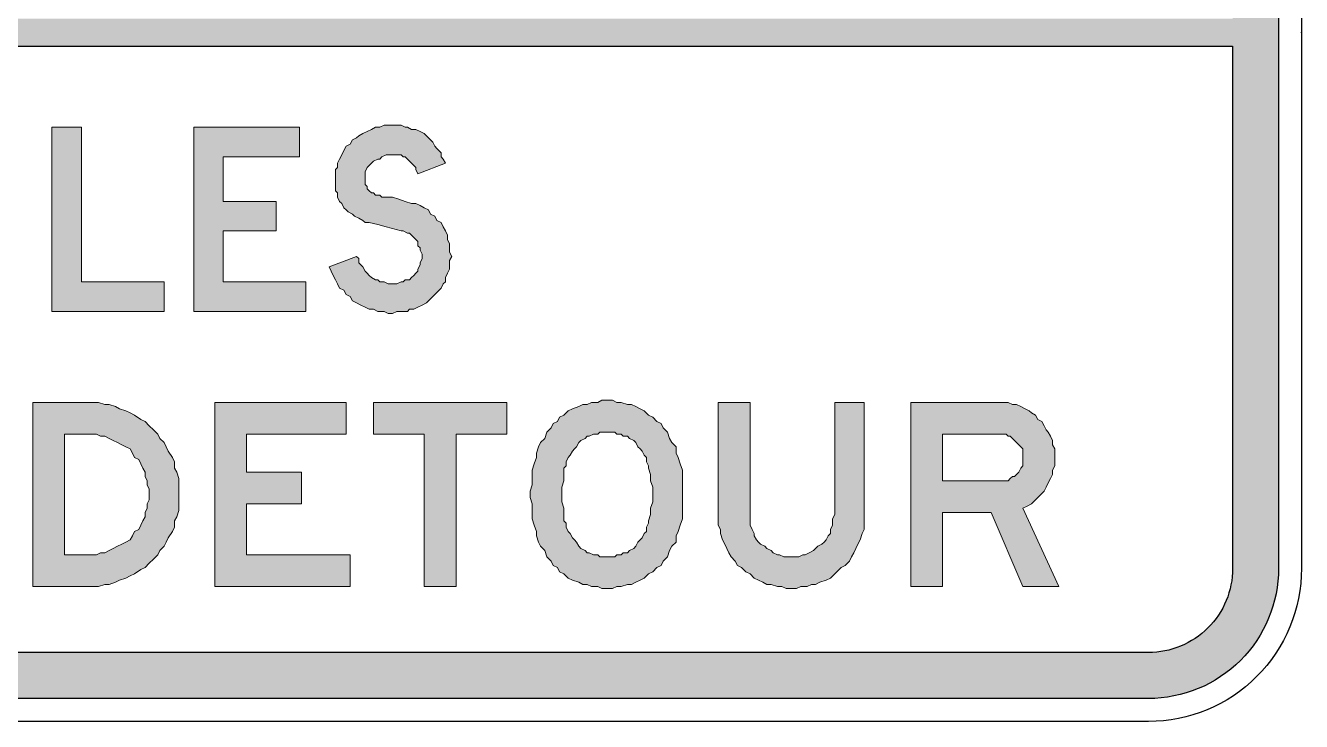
# Model space of a CAD drawing. Extents: x 77 to 267, y 119 to 217.
# Drawn here: x 184.1 to 267.5, y 126.3 to 171.7 of the extents above; entities that cross this region are included whole.
import ezdxf

# ---------------------------------------------------------------- set-up
doc = ezdxf.new("R2010")
doc.units = 0
doc.header["$LTSCALE"] = 12
doc.header["$MEASUREMENT"] = 0
doc.header["$PDSIZE"] = 4
doc.layers.get('0').update_dxf_attribs({"linetype": 'CONTINUOUS'})
for name, color, linetype in [('L25', 1, 'CONTINUOUS'), ('L35', 3, 'CONTINUOUS'), ('T25', 1, 'CONTINUOUS')]:
    doc.layers.add(name, color=color, linetype=linetype)

msp = doc.modelspace()

# ---------------------------------------------------------------- hatches: boundary and pattern name
at = {"layer": 'L25'}
h = msp.add_hatch(color=256, dxfattribs=at)
edge = h.paths.add_edge_path(flags=16)
edge.add_line((262.956, 170.395), (262.956, 136.295))
edge.add_arc((257.456, 136.295), 5.5, 270, 360, ccw=False)
edge.add_line((257.456, 130.795), (87.456, 130.795))
edge.add_arc((87.456, 136.295), 5.5, 180, 270, ccw=False)
edge.add_line((81.956, 136.295), (81.956, 170.395))
edge.add_line((81.956, 170.395), (262.956, 170.395))
edge = h.paths.add_edge_path(flags=16)
edge.add_line((81.956, 172.195), (81.956, 206.895))
edge.add_arc((87.456, 206.895), 5.5, 90, 180, ccw=False)
edge.add_line((87.456, 212.395), (257.456, 212.395))
edge.add_arc((257.456, 206.895), 5.5, 0, 90, ccw=False)
edge.add_line((262.956, 206.895), (262.956, 172.195))
edge.add_line((262.956, 172.195), (81.956, 172.195))
edge = h.paths.add_edge_path()
edge.add_line((78.956, 136.295), (78.956, 206.895))
edge.add_arc((87.456, 206.895), 8.5, 90, 180, ccw=False)
edge.add_line((87.456, 215.395), (257.456, 215.395))
edge.add_arc((257.456, 206.895), 8.5, 0, 90, ccw=False)
edge.add_line((265.956, 206.895), (265.956, 136.295))
edge.add_arc((257.456, 136.295), 8.5, -90, 0, ccw=False)
edge.add_line((257.456, 127.795), (87.456, 127.795))
edge.add_arc((87.456, 136.295), 8.5, 180, 270, ccw=False)
h = msp.add_hatch(color=256, dxfattribs=at)
h.paths.add_polyline_path([(93.767, 165.1), (95.702, 165.1), (95.702, 155.01), (101.093, 155.01), (101.093, 153.075), (93.767, 153.075)])
h.paths.add_polyline_path([(112.841, 165.1), (114.914, 165.1), (118.922, 157.083), (118.922, 165.1), (120.857, 165.1), (120.857, 153.075), (118.784, 153.075), (114.776, 161.091), (114.776, 153.075), (112.841, 153.075)])
h.paths.add_polyline_path([(140.069, 165.1), (142.142, 165.1), (144.63, 157.36), (146.979, 165.1), (149.052, 165.1), (145.321, 153.075), (143.8, 153.075)])
h.paths.add_polyline_path([(151.264, 165.1), (158.174, 165.1), (158.174, 163.165), (153.061, 163.165), (153.061, 160.262), (156.654, 160.262), (156.654, 158.327), (153.061, 158.327), (153.061, 155.01), (158.589, 155.01), (158.589, 153.075), (151.264, 153.075)])
h.paths.add_polyline_path([(160.801, 165.1), (162.597, 165.1), (162.597, 160.262), (166.882, 160.262), (166.882, 165.1), (168.817, 165.1), (168.817, 153.075), (166.882, 153.075), (166.882, 158.327), (162.597, 158.327), (162.597, 153.075), (160.801, 153.075)])
h.paths.add_polyline_path([(171.581, 165.1), (173.516, 165.1), (173.516, 153.075), (171.581, 153.075)])
h.paths.add_polyline_path([(185.817, 165.1), (187.752, 165.1), (187.752, 155.01), (193.142, 155.01), (193.142, 153.075), (185.817, 153.075)])
h.paths.add_polyline_path([(195.077, 165.1), (201.988, 165.1), (201.988, 163.165), (197.012, 163.165), (197.012, 160.262), (200.468, 160.262), (200.468, 158.327), (197.012, 158.327), (197.012, 155.01), (202.403, 155.01), (202.403, 153.075), (195.077, 153.075)])
h.paths.add_polyline_path([(106.483, 163.303), (106.345, 163.303), (106.068, 163.303), (105.93, 163.165), (105.654, 163.165), (105.515, 163.026), (105.377, 162.888), (105.101, 162.75), (104.963, 162.612), (104.824, 162.473), (104.824, 162.197), (104.686, 162.059), (104.548, 161.921), (104.41, 161.368), (104.41, 160.953), (104.272, 160.538), (104.272, 159.986), (104.272, 159.571), (104.272, 159.156), (104.272, 158.604), (104.272, 158.189), (104.272, 157.774), (104.41, 157.221), (104.41, 156.807), (104.548, 156.392), (104.686, 156.116), (104.824, 155.977), (104.824, 155.839), (104.963, 155.563), (105.101, 155.425), (105.377, 155.286), (105.515, 155.148), (105.654, 155.148), (105.93, 155.01), (106.068, 155.01), (106.345, 154.872), (106.483, 154.872), (106.759, 154.872), (106.898, 155.01), (107.174, 155.01), (107.312, 155.148), (107.589, 155.148), (107.727, 155.286), (107.865, 155.425), (108.003, 155.563), (108.141, 155.839), (108.28, 155.977), (108.418, 156.116), (108.418, 156.392), (108.556, 156.807), (108.694, 157.221), (108.694, 157.774), (108.833, 158.189), (108.833, 158.604), (108.833, 159.156), (108.833, 159.571), (108.833, 159.986), (108.694, 160.538), (108.694, 160.953), (108.556, 161.368), (108.418, 161.921), (108.418, 162.059), (108.28, 162.197), (108.141, 162.473), (108.003, 162.612), (107.865, 162.75), (107.727, 162.888), (107.589, 163.026), (107.312, 163.165), (107.174, 163.165), (106.898, 163.303), (106.759, 163.303)], flags=16)
h.paths.add_polyline_path([(106.483, 165.238), (106.206, 165.238), (105.93, 165.238), (105.654, 165.1), (105.377, 165.1), (105.101, 164.961), (104.824, 164.823), (104.548, 164.685), (104.272, 164.547), (104.133, 164.408), (103.857, 164.27), (103.58, 163.994), (103.442, 163.717), (103.304, 163.579), (103.166, 163.303), (103.028, 163.026), (102.889, 162.75), (102.751, 162.473), (102.613, 162.197), (102.613, 161.782), (102.475, 161.23), (102.337, 160.677), (102.337, 160.124), (102.337, 159.571), (102.337, 159.156), (102.337, 158.604), (102.337, 158.051), (102.337, 157.498), (102.475, 157.083), (102.613, 156.53), (102.613, 155.977), (102.751, 155.701), (102.889, 155.425), (103.028, 155.148), (103.166, 154.872), (103.304, 154.734), (103.442, 154.457), (103.58, 154.181), (103.857, 154.042), (104.133, 153.766), (104.272, 153.628), (104.548, 153.49), (104.824, 153.351), (105.101, 153.213), (105.377, 153.213), (105.654, 153.075), (105.93, 153.075), (106.206, 152.937), (106.483, 152.937), (106.759, 152.937), (107.036, 153.075), (107.45, 153.075), (107.727, 153.213), (108.003, 153.213), (108.141, 153.351), (108.418, 153.49), (108.694, 153.628), (108.971, 153.766), (109.109, 154.042), (109.385, 154.181), (109.524, 154.457), (109.8, 154.734), (109.938, 154.872), (110.076, 155.148), (110.215, 155.425), (110.215, 155.701), (110.353, 155.977), (110.491, 156.53), (110.629, 157.083), (110.629, 157.498), (110.768, 158.051), (110.768, 158.604), (110.768, 159.156), (110.768, 159.571), (110.768, 160.124), (110.629, 160.677), (110.629, 161.23), (110.491, 161.782), (110.353, 162.197), (110.215, 162.473), (110.215, 162.75), (110.076, 163.026), (109.938, 163.303), (109.8, 163.579), (109.524, 163.717), (109.385, 163.994), (109.109, 164.27), (108.971, 164.408), (108.694, 164.547), (108.418, 164.685), (108.141, 164.823), (108.003, 164.961), (107.727, 165.1), (107.45, 165.1), (107.036, 165.238), (106.759, 165.238)])
h.paths.add_polyline_path([(127.215, 165.238), (126.938, 165.238), (126.524, 165.238), (126.247, 165.1), (125.971, 165.1), (125.694, 164.961), (125.418, 164.823), (125.142, 164.685), (124.865, 164.547), (124.727, 164.408), (124.451, 164.132), (124.174, 163.856), (124.036, 163.717), (123.898, 163.441), (123.621, 163.165), (123.483, 162.888), (123.345, 162.612), (123.345, 162.335), (123.207, 161.921), (123.207, 161.368), (123.068, 160.815), (123.068, 160.262), (122.93, 159.709), (122.93, 159.156), (122.93, 158.465), (123.068, 157.912), (123.068, 157.36), (123.207, 156.807), (123.207, 156.254), (123.345, 155.977), (123.345, 155.563), (123.483, 155.286), (123.621, 155.01), (123.898, 154.734), (124.036, 154.595), (124.174, 154.319), (124.451, 154.042), (124.727, 153.904), (124.865, 153.628), (125.142, 153.49), (125.418, 153.351), (125.694, 153.213), (125.971, 153.213), (126.247, 153.075), (126.524, 153.075), (126.938, 152.937), (127.215, 152.937), (127.491, 152.937), (127.768, 153.075), (128.044, 153.075), (128.321, 153.213), (128.735, 153.213), (129.012, 153.351), (129.288, 153.49), (129.426, 153.628), (129.703, 153.904), (129.979, 154.042), (130.117, 154.319), (130.394, 154.457), (130.532, 154.734), (130.67, 155.01), (130.808, 155.286), (130.947, 155.563), (131.085, 155.839), (131.223, 156.116), (131.223, 156.392), (131.223, 156.669), (131.223, 159.156), (127.215, 159.156), (127.215, 157.221), (129.288, 157.221), (129.288, 156.945), (129.288, 156.669), (129.288, 156.53), (129.15, 156.254), (129.012, 156.116), (128.873, 155.839), (128.735, 155.701), (128.597, 155.563), (128.459, 155.425), (128.321, 155.286), (128.044, 155.148), (127.906, 155.01), (127.629, 155.01), (127.491, 154.872), (127.215, 154.872), (126.938, 154.872), (126.8, 155.01), (126.524, 155.01), (126.247, 155.148), (126.109, 155.286), (125.971, 155.425), (125.694, 155.563), (125.556, 155.701), (125.556, 155.839), (125.418, 155.977), (125.28, 156.254), (125.28, 156.392), (125.142, 156.53), (125.003, 157.083), (125.003, 157.636), (124.865, 158.051), (124.865, 158.604), (124.865, 159.156), (124.865, 159.571), (124.865, 160.124), (125.003, 160.677), (125.003, 161.091), (125.142, 161.644), (125.28, 161.782), (125.28, 162.059), (125.418, 162.197), (125.556, 162.335), (125.556, 162.612), (125.694, 162.75), (125.971, 162.888), (126.109, 163.026), (126.247, 163.165), (126.524, 163.165), (126.8, 163.303), (126.938, 163.303), (127.215, 163.303), (127.491, 163.303), (127.629, 163.303), (127.906, 163.165), (128.044, 163.165), (128.321, 163.026), (128.459, 162.888), (128.597, 162.75), (128.735, 162.612), (128.873, 162.473), (128.873, 162.335), (129.012, 162.059), (130.808, 162.888), (130.67, 163.026), (130.532, 163.303), (130.394, 163.579), (130.256, 163.717), (130.117, 163.994), (129.979, 164.132), (129.703, 164.408), (129.426, 164.547), (129.288, 164.685), (129.012, 164.823), (128.735, 164.961), (128.321, 165.1), (128.044, 165.1), (127.768, 165.238), (127.491, 165.238)])
h.paths.add_polyline_path([(179.736, 165.238), (179.459, 165.238), (179.183, 165.238), (178.906, 165.1), (178.63, 165.1), (178.354, 164.961), (178.077, 164.823), (177.801, 164.685), (177.524, 164.547), (177.248, 164.408), (176.971, 164.132), (176.833, 163.856), (176.557, 163.717), (176.419, 163.441), (176.28, 163.165), (176.142, 162.888), (176.004, 162.612), (175.866, 162.335), (175.866, 161.921), (175.727, 161.368), (175.589, 160.815), (175.589, 160.262), (175.589, 159.709), (175.589, 159.156), (175.589, 158.465), (175.589, 157.912), (175.589, 157.36), (175.727, 156.807), (175.866, 156.254), (175.866, 155.977), (176.004, 155.563), (176.142, 155.286), (176.28, 155.01), (176.419, 154.734), (176.557, 154.595), (176.833, 154.319), (176.971, 154.042), (177.248, 153.904), (177.524, 153.628), (177.801, 153.49), (178.077, 153.351), (178.354, 153.213), (178.63, 153.213), (178.906, 153.075), (179.183, 153.075), (179.459, 152.937), (179.736, 152.937), (180.012, 152.937), (180.427, 153.075), (180.703, 153.075), (180.98, 153.213), (181.256, 153.213), (181.532, 153.351), (181.809, 153.49), (182.085, 153.628), (182.362, 153.904), (182.5, 154.042), (182.776, 154.319), (182.915, 154.457), (183.053, 154.734), (183.191, 154.872), (183.329, 155.148), (183.467, 155.425), (183.467, 155.563), (183.606, 155.839), (181.671, 156.392), (181.671, 156.116), (181.532, 155.977), (181.394, 155.839), (181.394, 155.701), (181.256, 155.563), (180.98, 155.425), (180.841, 155.286), (180.703, 155.148), (180.427, 155.01), (180.289, 155.01), (180.012, 154.872), (179.736, 154.872), (179.597, 154.872), (179.321, 155.01), (179.045, 155.01), (178.906, 155.148), (178.63, 155.286), (178.492, 155.425), (178.354, 155.563), (178.215, 155.701), (178.077, 155.839), (177.939, 155.977), (177.801, 156.254), (177.801, 156.392), (177.801, 156.53), (177.662, 157.083), (177.524, 157.636), (177.524, 158.051), (177.386, 158.604), (177.386, 159.156), (177.386, 159.571), (177.524, 160.124), (177.524, 160.677), (177.662, 161.091), (177.801, 161.644), (177.801, 161.782), (177.801, 162.059), (177.939, 162.197), (178.077, 162.335), (178.215, 162.612), (178.354, 162.75), (178.492, 162.888), (178.63, 163.026), (178.906, 163.165), (179.045, 163.165), (179.321, 163.303), (179.597, 163.303), (179.736, 163.303), (180.012, 163.303), (180.289, 163.303), (180.427, 163.165), (180.703, 163.165), (180.841, 163.026), (180.98, 162.888), (181.256, 162.75), (181.394, 162.612), (181.532, 162.335), (181.532, 162.197), (181.671, 161.921), (183.467, 162.888), (183.329, 163.165), (183.191, 163.441), (182.915, 163.717), (182.776, 163.856), (182.5, 164.132), (182.362, 164.408), (182.085, 164.547), (181.809, 164.685), (181.532, 164.823), (181.256, 164.961), (180.98, 165.1), (180.703, 165.1), (180.427, 165.238), (180.012, 165.238)])
h.paths.add_polyline_path([(209.728, 162.059), (211.525, 162.75), (211.386, 163.026), (211.248, 163.165), (211.248, 163.441), (210.972, 163.717), (210.834, 163.856), (210.695, 164.132), (210.557, 164.27), (210.281, 164.547), (210.142, 164.685), (209.866, 164.823), (209.59, 164.961), (209.313, 164.961), (209.037, 165.1), (208.899, 165.1), (208.622, 165.238), (208.346, 165.238), (208.069, 165.238), (207.793, 165.238), (207.516, 165.238), (207.24, 165.1), (206.964, 165.1), (206.687, 164.961), (206.411, 164.823), (206.134, 164.685), (205.858, 164.547), (205.72, 164.408), (205.443, 164.27), (205.305, 163.994), (205.029, 163.856), (204.89, 163.579), (204.752, 163.303), (204.614, 163.026), (204.476, 162.75), (204.476, 162.473), (204.338, 162.335), (204.338, 161.921), (204.338, 161.782), (204.338, 161.506), (204.338, 161.23), (204.338, 160.953), (204.476, 160.815), (204.476, 160.538), (204.614, 160.262), (204.752, 160.124), (204.89, 159.847), (205.029, 159.709), (205.167, 159.571), (205.443, 159.433), (205.581, 159.295), (205.858, 159.156), (206.134, 159.018), (206.273, 158.88), (206.549, 158.88), (207.102, 158.742), (207.655, 158.604), (208.622, 158.327), (208.76, 158.327), (209.037, 158.189), (209.175, 158.189), (209.313, 158.051), (209.451, 157.912), (209.59, 157.774), (209.728, 157.636), (209.728, 157.36), (209.866, 157.221), (209.866, 157.083), (210.004, 156.807), (210.004, 156.669), (210.004, 156.53), (209.866, 156.254), (209.866, 156.116), (209.728, 155.839), (209.728, 155.701), (209.59, 155.563), (209.451, 155.425), (209.313, 155.286), (209.175, 155.148), (208.899, 155.148), (208.76, 155.01), (208.622, 155.01), (208.346, 154.872), (208.207, 154.872), (207.931, 154.872), (207.793, 154.872), (207.516, 155.01), (207.24, 155.01), (207.102, 155.148), (206.964, 155.148), (206.687, 155.286), (206.549, 155.425), (206.411, 155.563), (206.273, 155.701), (206.134, 155.977), (205.996, 156.116), (205.858, 156.254), (205.858, 156.53), (205.72, 156.669), (203.923, 155.977), (204.061, 155.701), (204.199, 155.425), (204.338, 155.148), (204.476, 154.872), (204.614, 154.595), (204.89, 154.457), (205.029, 154.181), (205.305, 154.042), (205.443, 153.766), (205.72, 153.628), (205.996, 153.49), (206.273, 153.351), (206.549, 153.213), (206.825, 153.213), (207.102, 153.075), (207.516, 153.075), (207.793, 152.937), (208.069, 152.937), (208.346, 153.075), (208.622, 153.075), (209.037, 153.075), (209.175, 153.213), (209.451, 153.213), (209.728, 153.351), (210.004, 153.49), (210.281, 153.628), (210.419, 153.766), (210.695, 154.042), (210.834, 154.181), (210.972, 154.319), (211.248, 154.595), (211.386, 154.872), (211.525, 155.01), (211.525, 155.286), (211.663, 155.563), (211.801, 155.839), (211.801, 156.116), (211.801, 156.392), (211.939, 156.669), (211.801, 156.945), (211.801, 157.221), (211.801, 157.498), (211.663, 157.774), (211.663, 158.051), (211.525, 158.327), (211.386, 158.604), (211.248, 158.88), (210.972, 159.018), (210.834, 159.295), (210.557, 159.433), (210.419, 159.709), (210.142, 159.847), (209.866, 159.986), (209.59, 160.124), (209.313, 160.124), (208.899, 160.262), (208.484, 160.4), (208.069, 160.538), (207.655, 160.538), (207.378, 160.538), (207.24, 160.677), (206.964, 160.677), (206.825, 160.815), (206.687, 160.815), (206.549, 160.953), (206.411, 161.091), (206.411, 161.23), (206.273, 161.368), (206.273, 161.506), (206.273, 161.644), (206.273, 161.782), (206.273, 161.921), (206.273, 162.059), (206.273, 162.197), (206.411, 162.473), (206.549, 162.612), (206.687, 162.75), (206.825, 162.888), (207.102, 163.026), (207.24, 163.026), (207.378, 163.165), (207.655, 163.303), (207.793, 163.303), (208.069, 163.303), (208.207, 163.303), (208.346, 163.303), (208.622, 163.303), (208.76, 163.165), (208.899, 163.165), (209.037, 163.026), (209.175, 162.888), (209.313, 162.75), (209.451, 162.612), (209.59, 162.473), (209.59, 162.335)])
h = msp.add_hatch(color=256, dxfattribs=at)
h.paths.add_polyline_path([(196.459, 147.132), (205.029, 147.132), (205.029, 145.059), (198.533, 145.059), (198.533, 142.571), (202.126, 142.571), (202.126, 140.498), (198.533, 140.498), (198.533, 137.181), (205.305, 137.181), (205.305, 135.107), (196.459, 135.107)])
h.paths.add_polyline_path([(206.825, 147.132), (215.533, 147.132), (215.533, 145.059), (212.216, 145.059), (212.216, 135.107), (210.142, 135.107), (210.142, 145.059), (206.825, 145.059)])
h.paths.add_polyline_path([(188.167, 137.181), (186.646, 137.181), (186.646, 145.059), (188.167, 145.059), (188.443, 145.059), (188.719, 145.059), (188.996, 144.92), (189.272, 144.92), (189.549, 144.782), (189.825, 144.644), (190.102, 144.506), (190.378, 144.368), (190.654, 144.229), (190.931, 144.091), (191.069, 143.815), (191.207, 143.538), (191.484, 143.4), (191.622, 143.124), (191.76, 142.847), (191.898, 142.571), (191.898, 142.294), (192.037, 142.018), (192.037, 141.742), (192.175, 141.465), (192.175, 141.05), (192.175, 140.774), (192.037, 140.498), (192.037, 140.221), (191.898, 139.945), (191.898, 139.668), (191.76, 139.392), (191.622, 139.116), (191.484, 138.839), (191.207, 138.701), (191.069, 138.424), (190.931, 138.148), (190.654, 138.01), (190.378, 137.872), (190.102, 137.733), (189.825, 137.595), (189.549, 137.457), (189.272, 137.319), (188.996, 137.319), (188.719, 137.181), (188.443, 137.181)], flags=16)
h.paths.add_polyline_path([(188.167, 135.107), (184.573, 135.107), (184.573, 147.132), (188.167, 147.132), (188.581, 147.132), (188.858, 147.132), (189.272, 146.994), (189.549, 146.994), (189.963, 146.855), (190.24, 146.717), (190.654, 146.579), (190.931, 146.441), (191.207, 146.303), (191.622, 146.026), (191.898, 145.888), (192.175, 145.612), (192.451, 145.335), (192.728, 145.059), (192.866, 144.782), (193.142, 144.506), (193.281, 144.229), (193.419, 143.953), (193.695, 143.538), (193.833, 143.262), (193.833, 142.847), (193.972, 142.571), (194.11, 142.156), (194.11, 141.88), (194.11, 141.465), (194.11, 141.05), (194.11, 140.774), (194.11, 140.359), (194.11, 140.083), (193.972, 139.668), (193.833, 139.392), (193.833, 138.977), (193.695, 138.701), (193.419, 138.286), (193.281, 138.01), (193.142, 137.733), (192.866, 137.457), (192.728, 137.181), (192.451, 136.904), (192.175, 136.628), (191.898, 136.351), (191.622, 136.213), (191.207, 135.937), (190.931, 135.798), (190.654, 135.66), (190.24, 135.522), (189.963, 135.384), (189.549, 135.246), (189.272, 135.246), (188.858, 135.107), (188.581, 135.107)])
h.paths.add_polyline_path([(222.029, 145.197), (221.891, 145.197), (221.614, 145.197), (221.476, 145.059), (221.199, 145.059), (220.923, 144.92), (220.785, 144.92), (220.647, 144.782), (220.37, 144.644), (220.232, 144.506), (220.094, 144.229), (219.956, 144.091), (219.817, 143.953), (219.679, 143.677), (219.541, 143.538), (219.403, 143.262), (219.403, 142.985), (219.265, 142.847), (219.265, 142.433), (219.265, 142.018), (219.126, 141.603), (219.126, 141.05), (219.126, 140.636), (219.265, 140.221), (219.265, 139.807), (219.265, 139.392), (219.403, 139.254), (219.403, 138.977), (219.541, 138.701), (219.679, 138.563), (219.817, 138.286), (219.956, 138.148), (220.094, 138.01), (220.232, 137.733), (220.37, 137.595), (220.647, 137.457), (220.785, 137.319), (220.923, 137.319), (221.199, 137.181), (221.476, 137.181), (221.614, 137.042), (221.891, 137.042), (222.029, 137.042), (222.305, 137.042), (222.582, 137.042), (222.72, 137.181), (222.996, 137.181), (223.134, 137.319), (223.411, 137.319), (223.549, 137.457), (223.826, 137.595), (223.964, 137.733), (224.102, 138.01), (224.24, 138.148), (224.378, 138.286), (224.517, 138.563), (224.655, 138.701), (224.655, 138.977), (224.793, 139.254), (224.793, 139.392), (224.931, 139.807), (224.931, 140.221), (225.069, 140.636), (225.069, 141.05), (225.069, 141.603), (224.931, 142.018), (224.931, 142.433), (224.793, 142.847), (224.793, 142.985), (224.655, 143.262), (224.655, 143.538), (224.517, 143.677), (224.378, 143.953), (224.24, 144.091), (224.102, 144.229), (223.964, 144.506), (223.826, 144.644), (223.549, 144.782), (223.411, 144.92), (223.134, 144.92), (222.996, 145.059), (222.72, 145.059), (222.582, 145.197), (222.305, 145.197)], flags=16)
h.paths.add_polyline_path([(222.029, 147.27), (221.752, 147.27), (221.476, 147.132), (221.061, 147.132), (220.785, 146.994), (220.508, 146.994), (220.232, 146.855), (219.817, 146.717), (219.541, 146.579), (219.265, 146.303), (218.988, 146.164), (218.85, 145.888), (218.573, 145.75), (218.435, 145.473), (218.159, 145.197), (218.021, 144.782), (217.744, 144.506), (217.606, 144.229), (217.468, 143.815), (217.468, 143.538), (217.33, 143.124), (217.191, 142.709), (217.191, 142.156), (217.191, 141.742), (217.053, 141.327), (217.053, 140.912), (217.191, 140.498), (217.191, 140.083), (217.191, 139.53), (217.33, 139.116), (217.468, 138.701), (217.468, 138.424), (217.606, 138.01), (217.744, 137.733), (218.021, 137.457), (218.159, 137.042), (218.435, 136.766), (218.573, 136.489), (218.85, 136.351), (218.988, 136.075), (219.265, 135.937), (219.541, 135.66), (219.817, 135.522), (220.232, 135.384), (220.508, 135.246), (220.785, 135.246), (221.061, 135.107), (221.476, 135.107), (221.752, 134.969), (222.029, 134.969), (222.443, 134.969), (222.72, 135.107), (222.996, 135.107), (223.411, 135.246), (223.687, 135.246), (223.964, 135.384), (224.24, 135.522), (224.517, 135.66), (224.793, 135.937), (225.069, 136.075), (225.346, 136.351), (225.622, 136.489), (225.761, 136.766), (226.037, 137.042), (226.175, 137.457), (226.313, 137.733), (226.59, 138.01), (226.59, 138.424), (226.728, 138.701), (226.866, 139.116), (227.004, 139.53), (227.004, 140.083), (227.004, 140.498), (227.004, 140.912), (227.004, 141.327), (227.004, 141.742), (227.004, 142.156), (227.004, 142.709), (226.866, 143.124), (226.728, 143.538), (226.59, 143.815), (226.59, 144.229), (226.313, 144.506), (226.175, 144.782), (226.037, 145.197), (225.761, 145.473), (225.622, 145.75), (225.346, 145.888), (225.069, 146.164), (224.793, 146.303), (224.517, 146.579), (224.24, 146.717), (223.964, 146.855), (223.687, 146.994), (223.411, 146.994), (222.996, 147.132), (222.72, 147.132), (222.443, 147.27)])
h.paths.add_polyline_path([(231.427, 139.807), (231.427, 147.132), (229.354, 147.132), (229.354, 139.807), (229.354, 139.53), (229.354, 139.116), (229.492, 138.839), (229.492, 138.563), (229.63, 138.148), (229.769, 137.872), (229.907, 137.595), (230.045, 137.319), (230.183, 137.042), (230.46, 136.766), (230.598, 136.489), (230.874, 136.351), (231.151, 136.075), (231.427, 135.937), (231.704, 135.66), (231.98, 135.522), (232.257, 135.384), (232.533, 135.246), (232.809, 135.246), (233.224, 135.107), (233.5, 135.107), (233.777, 134.969), (234.191, 134.969), (234.468, 134.969), (234.744, 135.107), (235.159, 135.107), (235.435, 135.246), (235.712, 135.246), (235.988, 135.384), (236.403, 135.522), (236.679, 135.66), (236.956, 135.937), (237.094, 136.075), (237.37, 136.351), (237.647, 136.489), (237.923, 136.766), (238.061, 137.042), (238.2, 137.319), (238.338, 137.595), (238.476, 137.872), (238.614, 138.148), (238.752, 138.563), (238.891, 138.839), (238.891, 139.116), (238.891, 139.53), (238.891, 139.807), (238.891, 147.132), (236.956, 147.132), (236.956, 139.807), (236.818, 139.53), (236.818, 139.254), (236.818, 139.116), (236.679, 138.839), (236.679, 138.563), (236.541, 138.424), (236.403, 138.148), (236.265, 138.01), (236.126, 137.872), (235.85, 137.733), (235.712, 137.595), (235.574, 137.457), (235.297, 137.319), (235.021, 137.181), (234.883, 137.181), (234.606, 137.042), (234.33, 137.042), (234.191, 137.042), (233.915, 137.042), (233.639, 137.042), (233.362, 137.181), (233.224, 137.181), (232.948, 137.319), (232.809, 137.457), (232.533, 137.595), (232.395, 137.733), (232.118, 137.872), (231.98, 138.01), (231.842, 138.148), (231.704, 138.424), (231.704, 138.563), (231.565, 138.839), (231.427, 139.116), (231.427, 139.254), (231.427, 139.53)])
h.paths.add_polyline_path([(247.736, 142.018), (244.005, 142.018), (244.005, 145.059), (247.736, 145.059), (247.875, 145.059), (248.151, 145.059), (248.289, 144.92), (248.427, 144.92), (248.566, 144.782), (248.704, 144.644), (248.842, 144.506), (248.98, 144.368), (249.118, 144.229), (249.257, 144.091), (249.257, 143.953), (249.257, 143.677), (249.257, 143.538), (249.257, 143.262), (249.257, 143.124), (249.257, 142.985), (249.118, 142.847), (248.98, 142.571), (248.842, 142.433), (248.704, 142.294), (248.566, 142.294), (248.427, 142.156), (248.289, 142.018), (248.151, 142.018), (247.875, 142.018)], flags=16)
h.paths.add_polyline_path([(249.257, 140.221), (251.606, 135.107), (249.257, 135.107), (247.183, 139.945), (244.005, 139.945), (244.005, 135.107), (241.931, 135.107), (241.931, 147.132), (247.736, 147.132), (248.013, 147.132), (248.289, 147.132), (248.566, 146.994), (248.842, 146.994), (249.118, 146.855), (249.395, 146.717), (249.671, 146.579), (249.81, 146.441), (250.086, 146.303), (250.224, 146.026), (250.501, 145.888), (250.639, 145.612), (250.777, 145.335), (250.915, 145.197), (251.053, 144.92), (251.192, 144.644), (251.192, 144.368), (251.33, 144.091), (251.33, 143.815), (251.33, 143.538), (251.33, 143.262), (251.33, 142.985), (251.192, 142.709), (251.192, 142.433), (251.053, 142.156), (250.915, 141.88), (250.777, 141.603), (250.639, 141.327), (250.501, 141.189), (250.224, 140.912), (250.086, 140.774), (249.81, 140.498), (249.533, 140.359)])

# ---------------------------------------------------------------- linework, layer by layer
at = {"color": 3, "lineweight": 0}
for points in [[(185.817, 165.1), (187.752, 165.1), (187.752, 155.01), (193.142, 155.01), (193.142, 153.075), (185.817, 153.075), (185.817, 165.1), (185.817, 165.1)], [(195.077, 165.1), (201.988, 165.1), (201.988, 163.165), (197.012, 163.165), (197.012, 160.262), (200.468, 160.262), (200.468, 158.327), (197.012, 158.327), (197.012, 155.01), (202.403, 155.01), (202.403, 153.075), (195.077, 153.075), (195.077, 165.1), (195.077, 165.1)], [(208.069, 165.238), (207.793, 165.238), (207.516, 165.238), (207.24, 165.1), (206.964, 165.1), (206.687, 164.961), (206.411, 164.823), (206.134, 164.685), (205.858, 164.547), (205.72, 164.408), (205.443, 164.27), (205.305, 163.994), (205.029, 163.856), (204.89, 163.579), (204.752, 163.303), (204.614, 163.026), (204.476, 162.75), (204.476, 162.473), (204.338, 162.335), (204.338, 161.921), (204.338, 161.782), (204.338, 161.506), (204.338, 161.23), (204.338, 160.953), (204.476, 160.815), (204.476, 160.538), (204.614, 160.262), (204.752, 160.124), (204.89, 159.847), (205.029, 159.709), (205.167, 159.571), (205.443, 159.433), (205.581, 159.295), (205.858, 159.156), (206.134, 159.018), (206.273, 158.88), (206.549, 158.88)], [(209.728, 162.059), (211.525, 162.75), (211.386, 163.026), (211.248, 163.165), (211.248, 163.441), (210.972, 163.717), (210.834, 163.856), (210.695, 164.132), (210.557, 164.27), (210.281, 164.547), (210.142, 164.685), (209.866, 164.823), (209.59, 164.961), (209.313, 164.961), (209.037, 165.1), (208.899, 165.1), (208.622, 165.238), (208.346, 165.238), (208.069, 165.238)], [(208.069, 163.303), (207.793, 163.303), (207.655, 163.303), (207.378, 163.165), (207.24, 163.026), (207.102, 163.026), (206.825, 162.888), (206.687, 162.75), (206.549, 162.612), (206.411, 162.473), (206.273, 162.197)], [(209.728, 162.059), (209.59, 162.335), (209.59, 162.473), (209.451, 162.612), (209.313, 162.75), (209.175, 162.888), (209.037, 163.026), (208.899, 163.165), (208.76, 163.165), (208.622, 163.303), (208.346, 163.303), (208.207, 163.303), (208.069, 163.303)], [(206.273, 162.197), (206.273, 162.059), (206.273, 161.921), (206.273, 161.782), (206.273, 161.644), (206.273, 161.506), (206.273, 161.368), (206.411, 161.23), (206.411, 161.091), (206.549, 160.953), (206.687, 160.815), (206.825, 160.815)], [(205.72, 156.669), (203.923, 155.977), (204.061, 155.701), (204.199, 155.425), (204.338, 155.148), (204.476, 154.872), (204.614, 154.595), (204.89, 154.457), (205.029, 154.181), (205.305, 154.042), (205.443, 153.766), (205.72, 153.628), (205.996, 153.49), (206.273, 153.351), (206.549, 153.213), (206.825, 153.213), (207.102, 153.075), (207.516, 153.075), (207.793, 152.937), (208.069, 152.937), (208.346, 153.075), (208.622, 153.075), (209.037, 153.075), (209.175, 153.213), (209.451, 153.213), (209.728, 153.351), (210.004, 153.49), (210.281, 153.628), (210.419, 153.766), (210.695, 154.042), (210.834, 154.181), (210.972, 154.319), (211.248, 154.595), (211.386, 154.872), (211.525, 155.01), (211.525, 155.286), (211.663, 155.563), (211.801, 155.839), (211.801, 156.116), (211.801, 156.392), (211.939, 156.669), (211.801, 156.945), (211.801, 157.221), (211.801, 157.498), (211.663, 157.774), (211.663, 158.051), (211.525, 158.327), (211.386, 158.604), (211.248, 158.88), (210.972, 159.018), (210.834, 159.295), (210.557, 159.433), (210.419, 159.709), (210.142, 159.847), (209.866, 159.986), (209.59, 160.124), (209.313, 160.124), (208.899, 160.262), (208.484, 160.4), (208.069, 160.538), (207.655, 160.538)], [(206.825, 160.815), (206.964, 160.677), (207.24, 160.677), (207.378, 160.538), (207.655, 160.538)], [(207.655, 158.604), (207.102, 158.742), (206.549, 158.88)], [(207.655, 158.604), (208.622, 158.327)], [(210.004, 156.53), (210.004, 156.669), (210.004, 156.807), (209.866, 157.083), (209.866, 157.221), (209.728, 157.36), (209.728, 157.636), (209.59, 157.774), (209.451, 157.912), (209.313, 158.051), (209.175, 158.189), (209.037, 158.189), (208.76, 158.327), (208.622, 158.327)], [(205.72, 156.669), (205.858, 156.53), (205.858, 156.254), (205.996, 156.116), (206.134, 155.977), (206.273, 155.701), (206.411, 155.563), (206.549, 155.425), (206.687, 155.286), (206.964, 155.148), (207.102, 155.148), (207.24, 155.01), (207.516, 155.01), (207.793, 154.872), (207.931, 154.872), (208.207, 154.872), (208.346, 154.872)], [(208.346, 154.872), (208.622, 155.01), (208.76, 155.01), (208.899, 155.148), (209.175, 155.148), (209.313, 155.286), (209.451, 155.425), (209.59, 155.563), (209.728, 155.701), (209.728, 155.839), (209.866, 156.116), (209.866, 156.254), (210.004, 156.53)], [(188.167, 135.107), (184.573, 135.107), (184.573, 147.132)], [(184.573, 147.132), (188.167, 147.132)], [(194.11, 141.05), (194.11, 141.465), (194.11, 141.88), (194.11, 142.156), (193.972, 142.571), (193.833, 142.847), (193.833, 143.262), (193.695, 143.538), (193.419, 143.953), (193.281, 144.229), (193.142, 144.506), (192.866, 144.782), (192.728, 145.059), (192.451, 145.335), (192.175, 145.612), (191.898, 145.888), (191.622, 146.026), (191.207, 146.303), (190.931, 146.441), (190.654, 146.579), (190.24, 146.717), (189.963, 146.855), (189.549, 146.994), (189.272, 146.994), (188.858, 147.132), (188.581, 147.132), (188.167, 147.132)], [(196.459, 147.132), (205.029, 147.132), (205.029, 145.059), (198.533, 145.059), (198.533, 142.571), (202.126, 142.571), (202.126, 140.498), (198.533, 140.498), (198.533, 137.181), (205.305, 137.181), (205.305, 135.107), (196.459, 135.107), (196.459, 147.132), (196.459, 147.132)], [(206.825, 147.132), (215.533, 147.132), (215.533, 145.059), (212.216, 145.059), (212.216, 135.107), (210.142, 135.107), (210.142, 145.059), (206.825, 145.059), (206.825, 147.132), (206.825, 147.132)], [(222.029, 147.27), (221.752, 147.27), (221.476, 147.132), (221.061, 147.132), (220.785, 146.994), (220.508, 146.994), (220.232, 146.855), (219.817, 146.717), (219.541, 146.579), (219.265, 146.303), (218.988, 146.164), (218.85, 145.888), (218.573, 145.75), (218.435, 145.473)], [(225.761, 145.473), (225.622, 145.75), (225.346, 145.888), (225.069, 146.164), (224.793, 146.303), (224.517, 146.579), (224.24, 146.717), (223.964, 146.855), (223.687, 146.994), (223.411, 146.994), (222.996, 147.132), (222.72, 147.132), (222.443, 147.27), (222.029, 147.27)], [(229.354, 147.132), (229.354, 139.807), (229.354, 139.53), (229.354, 139.116), (229.492, 138.839), (229.492, 138.563), (229.63, 138.148), (229.769, 137.872), (229.907, 137.595), (230.045, 137.319), (230.183, 137.042), (230.46, 136.766), (230.598, 136.489), (230.874, 136.351), (231.151, 136.075), (231.427, 135.937), (231.704, 135.66), (231.98, 135.522), (232.257, 135.384), (232.533, 135.246), (232.809, 135.246), (233.224, 135.107), (233.5, 135.107), (233.777, 134.969), (234.191, 134.969), (234.468, 134.969), (234.744, 135.107), (235.159, 135.107), (235.435, 135.246), (235.712, 135.246), (235.988, 135.384), (236.403, 135.522), (236.679, 135.66), (236.956, 135.937), (237.094, 136.075), (237.37, 136.351), (237.647, 136.489), (237.923, 136.766), (238.061, 137.042), (238.2, 137.319), (238.338, 137.595), (238.476, 137.872), (238.614, 138.148), (238.752, 138.563), (238.891, 138.839), (238.891, 139.116), (238.891, 139.53), (238.891, 139.807), (238.891, 147.132), (236.956, 147.132), (236.956, 139.807)], [(231.427, 139.807), (231.427, 147.132), (229.354, 147.132)], [(249.257, 140.221), (251.606, 135.107), (249.257, 135.107), (247.183, 139.945), (244.005, 139.945), (244.005, 135.107), (241.931, 135.107), (241.931, 147.132)], [(241.931, 147.132), (247.736, 147.132)], [(251.33, 143.538), (251.33, 143.815), (251.33, 144.091), (251.192, 144.368), (251.192, 144.644), (251.053, 144.92), (250.915, 145.197), (250.777, 145.335), (250.639, 145.612), (250.501, 145.888), (250.224, 146.026), (250.086, 146.303), (249.81, 146.441), (249.671, 146.579), (249.395, 146.717), (249.118, 146.855), (248.842, 146.994), (248.566, 146.994), (248.289, 147.132), (248.013, 147.132), (247.736, 147.132)], [(188.167, 137.181), (186.646, 137.181), (186.646, 145.059)], [(186.646, 145.059), (188.167, 145.059)], [(192.175, 141.05), (192.175, 141.465), (192.037, 141.742), (192.037, 142.018), (191.898, 142.294), (191.898, 142.571), (191.76, 142.847), (191.622, 143.124), (191.484, 143.4), (191.207, 143.538), (191.069, 143.815), (190.931, 144.091), (190.654, 144.229), (190.378, 144.368), (190.102, 144.506), (189.825, 144.644), (189.549, 144.782), (189.272, 144.92), (188.996, 144.92), (188.719, 145.059), (188.443, 145.059), (188.167, 145.059)], [(218.435, 145.473), (218.159, 145.197), (218.021, 144.782), (217.744, 144.506), (217.606, 144.229), (217.468, 143.815), (217.468, 143.538)], [(222.029, 145.197), (221.891, 145.197), (221.614, 145.197), (221.476, 145.059), (221.199, 145.059), (220.923, 144.92), (220.785, 144.92), (220.647, 144.782), (220.37, 144.644), (220.232, 144.506), (220.094, 144.229), (219.956, 144.091)], [(224.24, 144.091), (224.102, 144.229), (223.964, 144.506), (223.826, 144.644), (223.549, 144.782), (223.411, 144.92), (223.134, 144.92), (222.996, 145.059), (222.72, 145.059), (222.582, 145.197), (222.305, 145.197), (222.029, 145.197)], [(226.728, 143.538), (226.59, 143.815), (226.59, 144.229), (226.313, 144.506), (226.175, 144.782), (226.037, 145.197), (225.761, 145.473)], [(247.736, 142.018), (244.005, 142.018), (244.005, 145.059)], [(244.005, 145.059), (247.736, 145.059)], [(249.257, 143.538), (249.257, 143.677), (249.257, 143.953), (249.257, 144.091), (249.118, 144.229), (248.98, 144.368), (248.842, 144.506), (248.704, 144.644), (248.566, 144.782), (248.427, 144.92), (248.289, 144.92), (248.151, 145.059), (247.875, 145.059), (247.736, 145.059)], [(217.468, 143.538), (217.33, 143.124), (217.191, 142.709), (217.191, 142.156), (217.191, 141.742), (217.053, 141.327), (217.053, 140.912), (217.191, 140.498), (217.191, 140.083), (217.191, 139.53), (217.33, 139.116), (217.468, 138.701)], [(219.956, 144.091), (219.817, 143.953), (219.679, 143.677), (219.541, 143.538), (219.403, 143.262), (219.403, 142.985), (219.265, 142.847)], [(224.793, 142.847), (224.793, 142.985), (224.655, 143.262), (224.655, 143.538), (224.517, 143.677), (224.378, 143.953), (224.24, 144.091)], [(226.728, 138.701), (226.866, 139.116), (227.004, 139.53), (227.004, 140.083), (227.004, 140.498), (227.004, 140.912), (227.004, 141.327), (227.004, 141.742), (227.004, 142.156), (227.004, 142.709), (226.866, 143.124), (226.728, 143.538)], [(247.736, 142.018), (247.875, 142.018), (248.151, 142.018), (248.289, 142.018), (248.427, 142.156), (248.566, 142.294), (248.704, 142.294), (248.842, 142.433), (248.98, 142.571), (249.118, 142.847), (249.257, 142.985), (249.257, 143.124), (249.257, 143.262), (249.257, 143.538)], [(249.257, 140.221), (249.533, 140.359), (249.81, 140.498), (250.086, 140.774), (250.224, 140.912), (250.501, 141.189), (250.639, 141.327), (250.777, 141.603), (250.915, 141.88), (251.053, 142.156), (251.192, 142.433), (251.192, 142.709), (251.33, 142.985), (251.33, 143.262), (251.33, 143.538)], [(219.265, 142.847), (219.265, 142.433), (219.265, 142.018), (219.126, 141.603), (219.126, 141.05), (219.126, 140.636), (219.265, 140.221), (219.265, 139.807), (219.265, 139.392)], [(224.793, 139.392), (224.931, 139.807), (224.931, 140.221), (225.069, 140.636), (225.069, 141.05), (225.069, 141.603), (224.931, 142.018), (224.931, 142.433), (224.793, 142.847)], [(188.167, 137.181), (188.443, 137.181), (188.719, 137.181), (188.996, 137.319), (189.272, 137.319), (189.549, 137.457), (189.825, 137.595), (190.102, 137.733), (190.378, 137.872), (190.654, 138.01), (190.931, 138.148), (191.069, 138.424), (191.207, 138.701), (191.484, 138.839), (191.622, 139.116), (191.76, 139.392), (191.898, 139.668), (191.898, 139.945), (192.037, 140.221), (192.037, 140.498), (192.175, 140.774), (192.175, 141.05)], [(188.167, 135.107), (188.581, 135.107), (188.858, 135.107), (189.272, 135.246), (189.549, 135.246), (189.963, 135.384), (190.24, 135.522), (190.654, 135.66), (190.931, 135.798), (191.207, 135.937), (191.622, 136.213), (191.898, 136.351), (192.175, 136.628), (192.451, 136.904), (192.728, 137.181), (192.866, 137.457), (193.142, 137.733), (193.281, 138.01), (193.419, 138.286), (193.695, 138.701), (193.833, 138.977), (193.833, 139.392), (193.972, 139.668), (194.11, 140.083), (194.11, 140.359), (194.11, 140.774), (194.11, 141.05)], [(219.265, 139.392), (219.403, 139.254), (219.403, 138.977), (219.541, 138.701), (219.679, 138.563), (219.817, 138.286), (219.956, 138.148)], [(224.24, 138.148), (224.378, 138.286), (224.517, 138.563), (224.655, 138.701), (224.655, 138.977), (224.793, 139.254), (224.793, 139.392)], [(231.427, 139.807), (231.427, 139.53), (231.427, 139.254), (231.427, 139.116), (231.565, 138.839), (231.704, 138.563), (231.704, 138.424), (231.842, 138.148), (231.98, 138.01), (232.118, 137.872), (232.395, 137.733), (232.533, 137.595), (232.809, 137.457), (232.948, 137.319), (233.224, 137.181), (233.362, 137.181), (233.639, 137.042), (233.915, 137.042), (234.191, 137.042), (234.33, 137.042), (234.606, 137.042), (234.883, 137.181), (235.021, 137.181), (235.297, 137.319), (235.574, 137.457), (235.712, 137.595), (235.85, 137.733), (236.126, 137.872), (236.265, 138.01), (236.403, 138.148), (236.541, 138.424), (236.679, 138.563), (236.679, 138.839), (236.818, 139.116), (236.818, 139.254), (236.818, 139.53), (236.956, 139.807)], [(217.468, 138.701), (217.468, 138.424), (217.606, 138.01), (217.744, 137.733), (218.021, 137.457), (218.159, 137.042), (218.435, 136.766)], [(225.761, 136.766), (226.037, 137.042), (226.175, 137.457), (226.313, 137.733), (226.59, 138.01), (226.59, 138.424), (226.728, 138.701)], [(219.956, 138.148), (220.094, 138.01), (220.232, 137.733), (220.37, 137.595), (220.647, 137.457), (220.785, 137.319), (220.923, 137.319), (221.199, 137.181), (221.476, 137.181), (221.614, 137.042), (221.891, 137.042), (222.029, 137.042)], [(222.029, 137.042), (222.305, 137.042), (222.582, 137.042), (222.72, 137.181), (222.996, 137.181), (223.134, 137.319), (223.411, 137.319), (223.549, 137.457), (223.826, 137.595), (223.964, 137.733), (224.102, 138.01), (224.24, 138.148)], [(218.435, 136.766), (218.573, 136.489), (218.85, 136.351), (218.988, 136.075), (219.265, 135.937), (219.541, 135.66), (219.817, 135.522), (220.232, 135.384), (220.508, 135.246), (220.785, 135.246), (221.061, 135.107), (221.476, 135.107), (221.752, 134.969), (222.029, 134.969), (222.443, 134.969), (222.72, 135.107), (222.996, 135.107), (223.411, 135.246), (223.687, 135.246), (223.964, 135.384), (224.24, 135.522), (224.517, 135.66), (224.793, 135.937), (225.069, 136.075), (225.346, 136.351), (225.622, 136.489), (225.761, 136.766)]]:
    msp.add_lwpolyline(points, dxfattribs=at)
at = {"layer": 'L35'}
for points in [[(77.456, 136.295), (77.456, 206.895, -0.414214), (87.456, 216.895), (257.456, 216.895, -0.414214), (267.456, 206.895), (267.456, 136.295, -0.414214), (257.456, 126.295), (87.456, 126.295, -0.414214)], [(78.956, 136.295), (78.956, 206.895, -0.414214), (87.456, 215.395), (257.456, 215.395, -0.414214), (265.956, 206.895), (265.956, 136.295, -0.414214), (257.456, 127.795), (87.456, 127.795, -0.414214)], [(262.956, 170.395), (262.956, 136.295, -0.414214), (257.456, 130.795), (87.456, 130.795, -0.414214), (81.956, 136.295), (81.956, 170.395)]]:
    msp.add_lwpolyline(points, format="xyb", close=True, dxfattribs=at)
at = {"layer": 'T25'}
msp.add_point((267.456, 171.295), dxfattribs=at)

doc.saveas('drawing.dxf')
